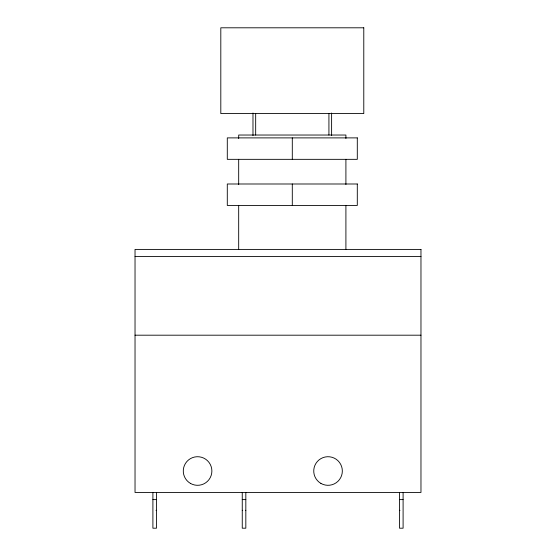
<?xml version="1.0" encoding="UTF-8"?>
<svg xmlns="http://www.w3.org/2000/svg" width="556" height="556" viewBox="0 0 556 556"><rect width="100%" height="100%" fill="white"/><g stroke="black" fill="none" stroke-linecap="round" stroke-linejoin="round"><path stroke-width="0.83" d="M135.032 256.552L420.968 256.552M135.032 335.192L420.968 335.192M152.9 499.608L156.472 499.608M242.256 499.608L245.828 499.608M399.528 499.608L403.1 499.608M156.027 510.332L156.472 510.332M242.256 510.332L242.701 510.332M245.384 510.332L245.828 510.332M399.528 510.332L399.972 510.332M403.1 492.456L403.1 528.2L399.528 528.2L399.528 492.456M345.908 138.5L345.908 135.032L238.684 135.032L238.684 138.5M345.908 159.336L345.908 184.509M345.908 205.338L345.908 249.609M331.612 113.021L331.612 135.588M328.923 113.493L328.923 135.032M292.296 137.888L292.296 159.336M292.296 183.994L292.296 205.442M255.67 113.493L255.67 135.032M252.98 113.021L252.98 135.588M245.828 492.456L245.828 528.2L242.256 528.2L242.256 492.456M238.684 159.336L238.684 184.509M238.684 205.338L238.684 249.609M156.472 492.456L156.472 528.2L152.9 528.2L152.9 492.456M363.784 27.8L220.808 27.8L220.808 113.584L363.784 113.584L363.784 27.8M357.299 137.888L227.293 137.888L227.293 159.336L357.299 159.336L357.299 137.888M357.299 183.994L227.293 183.994L227.293 205.442L357.299 205.442L357.299 183.994M420.968 249.408L135.032 249.408L135.032 492.456L420.968 492.456L420.968 249.408M320.888 483.393A14.296 14.296 0 0 0 342.336 471.008A14.296 14.296 0 0 0 320.888 458.63A14.296 14.296 0 0 0 320.888 483.393M190.43 483.393A14.296 14.296 0 0 0 211.878 471.008A14.296 14.296 0 0 0 190.43 458.63A14.296 14.296 0 0 0 190.43 483.393"/></g></svg>
